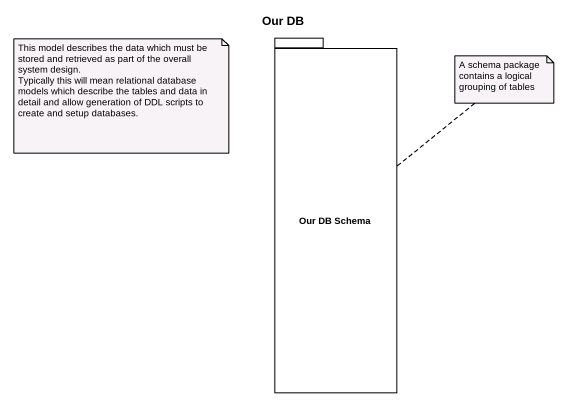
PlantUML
@startuml
title Our DB
package "Our DB Schema" as Our_DB_Schema {
}
note as N1
  This model describes the data which must be stored and retrieved as part of the overall system design.
  Typically this will mean relational database models which describe the tables and data in detail and allow generation of DDL scripts to create and setup databases.
end note
note top of Our_DB_Schema : A schema package contains a logical grouping of tables
@enduml
